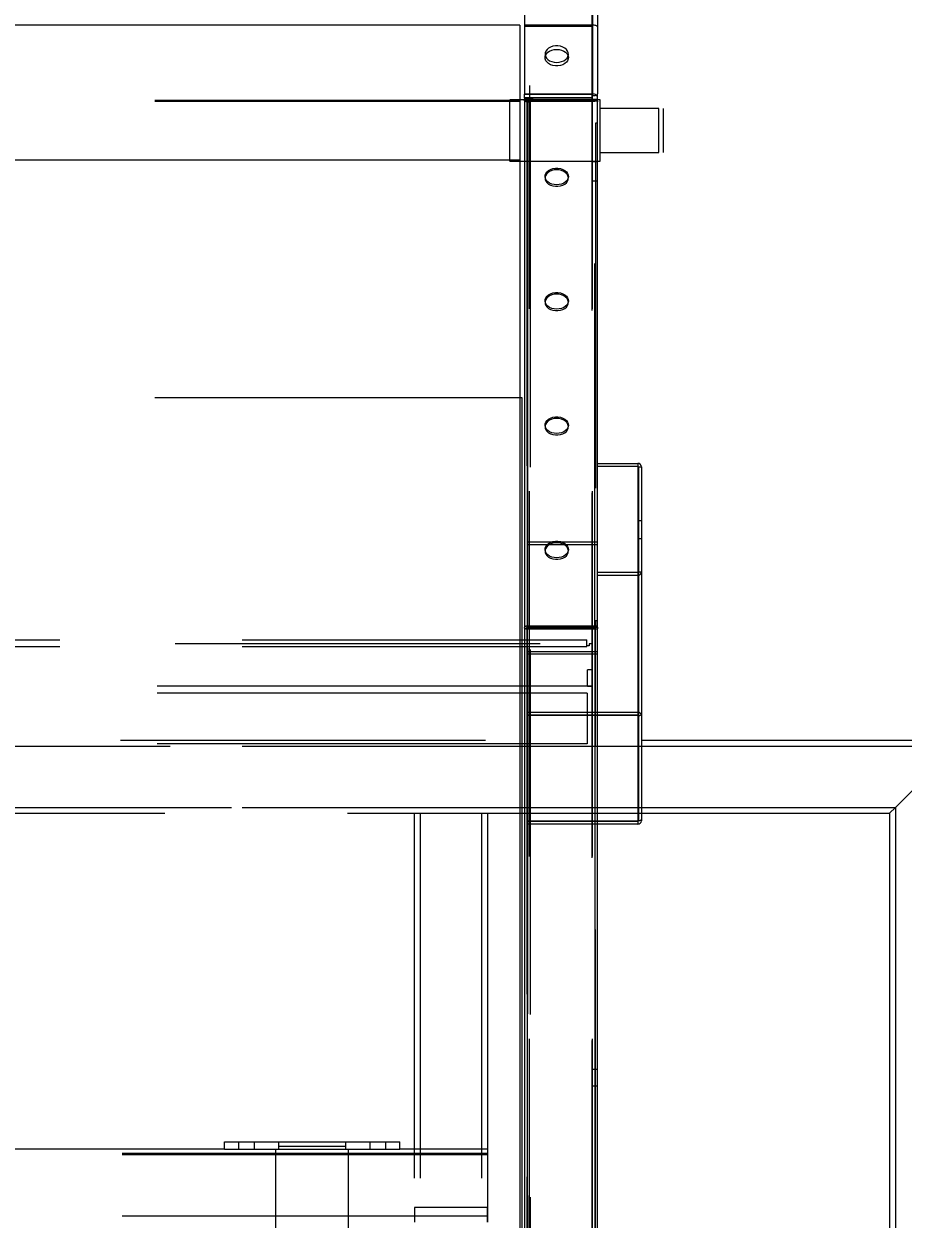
# Model space of a CAD drawing. Extents: x -2187 to 96136, y -11110 to 52208.
# Drawn here: x 49085 to 49687, y 17576 to 18395 of the extents above; entities that cross this region are included whole.
import ezdxf

# ---------------------------------------------------------------- set-up
doc = ezdxf.new("R2010")
doc.units = 0
doc.header["$LTSCALE"] = 1000
doc.header["$MEASUREMENT"] = 0
doc.linetypes.add('ACAD_ISO02W100', pattern=[15, 12, -3])
doc.linetypes.add('HIDDEN', pattern=[0.375, 0.25, -0.125])
doc.styles.add('HZHT', font='hztxt_e.shx', dxfattribs={"width": 1.5, "bigfont": 'hztxt.shx'})
doc.dimstyles.new('75', dxfattribs={"dimscale": 100, "dimtxt": 3, "dimasz": 1, "dimexe": 1, "dimexo": 1, "dimgap": 0.2, "dimtad": 1, "dimdec": 0, "dimrnd": 10, "dimzin": 0, "dimdsep": 46, "dimtxsty": 'HZHT', "dimblk1": 'ARCHTICK', "dimblk2": 'ARCHTICK', "dimsah": 1, "dimcen": 1, "dimdle": 0.5, "dimclrd": 1, "dimclre": 1, "dimadec": 0, "dimazin": 0, "dimtfac": 1, "dimtdec": 0, "dimtix": 1, "dimtmove": 2, "dimatfit": 3, "dimfxl": 0, "dimtolj": 1, "dimtzin": 0, "dimarcsym": 0})

# ---------------------------------------------------------------- blocks, each defined once
blk = doc.blocks.new('_ArchTick')
at = {"color": 0, "linetype": 'ByBlock', "const_width": 0.4}
blk.add_lwpolyline([(-0.5, -0.5), (0.5, 0.5)], dxfattribs=at)
blk = doc.blocks.new('*D128')
at = {"color": 1, "linetype": 'ACAD_ISO02W100', "lineweight": -2, "ltscale": 750}
for p, q in [((46340.1, 18544.5), (46340.1, 17223.45)), ((50290.1, 18544.5), (50290.1, 17223.45)), ((46290.1, 17323.45), (47159.52, 17323.45)), ((50340.1, 17323.45), (48409.52, 17323.45))]:
    blk.add_line(p, q, dxfattribs=at)
at = {"layer": 'Defpoints', "color": 0, "linetype": 'ACAD_ISO02W100', "ltscale": 750}
for p in [(46340.1, 18644.5), (50290.1, 18644.5), (50290.1, 17323.45)]:
    blk.add_point(p, dxfattribs=at)
at = {"color": 1, "linetype": 'ACAD_ISO02W100', "lineweight": -2, "ltscale": 750, "xscale": 100, "yscale": 100, "zscale": 100, "rotation": 180}
blk.add_blockref('_ArchTick', (46340.1, 17323.45), dxfattribs=at)
at = {"color": 1, "linetype": 'ACAD_ISO02W100', "lineweight": -2, "ltscale": 750, "xscale": 100, "yscale": 100, "zscale": 100}
blk.add_blockref('_ArchTick', (50290.1, 17323.45), dxfattribs=at)
at = {"color": 0, "linetype": 'ACAD_ISO02W100', "ltscale": 750, "insert": (47784.52, 17473.45), "char_height": 300, "attachment_point": 2, "style": 'HZHT'}
blk.add_mtext('\\A1;3950', dxfattribs=at)

msp = doc.modelspace()

# ---------------------------------------------------------------- linework, layer by layer
at = {"color": 7, "linetype": 'Continuous', "lineweight": 15}
for p, q in [((49427.429, 18436.654), (49427.429, 18347.077)), ((49473.629, 18436.654), (49473.629, 18347.077)), ((49477.429, 18433.977), (49477.429, 18347.077)), ((49424.283, 18394.035), (48484.283, 18394.035)), ((49477.429, 18343.343), (49477.429, 18346.914)), ((49427.96, 18343.035), (49424.283, 18343.035)), ((49427.429, 18342.221), (49427.429, 18342.596)), ((49427.429, 18342.221), (49427.429, 17981.266)), ((49429.329, 18343.343), (49429.329, 17982.849)), ((49477.429, 17982.849), (49477.429, 18343.343)), ((49479.283, 18343.035), (49477.429, 18343.035)), ((49479.283, 18342.899), (49479.283, 18343.035)), ((49479.283, 18301.035), (49479.283, 18342.899)), ((49519.283, 18337.035), (49479.283, 18337.035)), ((49479.283, 18307.035), (49519.283, 18307.035)), ((49424.283, 18301.586), (48484.283, 18301.586)), ((49424.283, 18301.035), (49427.429, 18301.035)), ((49477.429, 18301.035), (49479.283, 18301.035)), ((49505.029, 18094.007), (49505.029, 17923.598)), ((49507.429, 18091.706), (49507.429, 17921.978)), ((49427.429, 17981.266), (49427.429, 15274.109)), ((49428.929, 17982.759), (49428.929, 17981.266)), ((49428.929, 17981.266), (49428.929, 17980.464)), ((49429.329, 15273.863), (49429.329, 17980.396)), ((49475.529, 17980.396), (49475.529, 15273.863)), ((49477.429, 15274.787), (49477.429, 17980.936)), ((49505.029, 17921.297), (49505.029, 17849.193)), ((49507.429, 17921.297), (49507.429, 17849.875)), ((49507.429, 17904.418), (49727.429, 17904.418)), ((49425.729, 17854.418), (49427.429, 17854.418)), ((49507.429, 17854.418), (49677.429, 17854.418)), ((49677.429, 17854.418), (49677.429, 16904.418)), ((49681.429, 17858.418), (49681.429, 14490.418))]:
    msp.add_line(p, q, dxfattribs=at)
at = {"color": 144, "linetype": 'HIDDEN', "lineweight": 0}
for p, q in [((49473.629, 18436.654), (49473.629, 18393.152)), ((49473.629, 18394.118), (49427.429, 18394.118)), ((49473.629, 18393.152), (49427.429, 18393.152)), ((49473.629, 18346.801), (49473.629, 18393.152)), ((49430.829, 18352.878), (49430.829, 18344.113)), ((49427.429, 18344.681), (49473.629, 18344.681)), ((49474.029, 15949.865), (49474.029, 18345.841)), ((49424.283, 18341.916), (48484.283, 18341.916)), ((49417.283, 18342.899), (49417.283, 18343.035)), ((49417.283, 18301.035), (49417.283, 18342.899)), ((49475.529, 18342.467), (49429.329, 18342.467)), ((49429.329, 18342.286), (49477.429, 18342.286)), ((49429.329, 18342.041), (49475.529, 18342.041)), ((49430.829, 18343.343), (49430.829, 18342.596)), ((49430.829, 15949.865), (49430.829, 18342.596)), ((49432.929, 18342.483), (49431.229, 18342.483)), ((49431.229, 18342.483), (49431.229, 18341.517)), ((49431.229, 18341.517), (49431.229, 15948.786)), ((49432.929, 18343.343), (49432.929, 18342.483)), ((49473.629, 15948.786), (49473.629, 18343.343)), ((49475.529, 17980.822), (49475.529, 18342.041)), ((49477.429, 18327.076), (49475.929, 18327.076)), ((49475.929, 18327.076), (49475.929, 17986.076)), ((49424.283, 18138.945), (48484.283, 18138.945)), ((49477.429, 18092.089), (49505.029, 18092.089)), ((49505.029, 18092.089), (49505.029, 17923.598)), ((49505.429, 18091.706), (49505.429, 17923.566)), ((49505.429, 18091.706), (49507.429, 18091.706)), ((49477.429, 18040.044), (49428.929, 18040.044)), ((49477.429, 18038.126), (49428.929, 18038.126)), ((49505.029, 18019.219), (49477.429, 18019.219)), ((49505.029, 18017.301), (49477.429, 18017.301)), ((49507.429, 18019.603), (49505.429, 18019.603)), ((49475.929, 17986.076), (49475.929, 17981.792)), ((49477.429, 17986.076), (49475.929, 17986.076)), ((49475.529, 17980.396), (49475.529, 15274.289)), ((49475.929, 15274.787), (49475.929, 17980.408)), ((48438.029, 17970.584), (49470.029, 17970.584)), ((48484.129, 17973.148), (49425.729, 17973.148)), ((48484.129, 17968.547), (49425.729, 17968.547)), ((49427.429, 17973.148), (49470.029, 17973.148)), ((49427.429, 17968.547), (49470.029, 17968.547)), ((49470.029, 17968.547), (49470.029, 17973.148)), ((49471.729, 17968.954), (49470.029, 17968.954)), ((49471.729, 17970.392), (49471.729, 17968.954)), ((49474.029, 17970.392), (49471.729, 17970.392)), ((49428.929, 17965.256), (49477.429, 17965.256)), ((49477.429, 17963.338), (49428.929, 17963.338)), ((49470.629, 17952.301), (49470.629, 17952.528)), ((49470.629, 17941.528), (49470.629, 17952.301)), ((49425.729, 17941.435), (48484.129, 17941.435)), ((49425.729, 17936.713), (48484.129, 17936.713)), ((49474.029, 17941.435), (49427.429, 17941.435)), ((49470.229, 17936.713), (49427.429, 17936.713)), ((49470.229, 17936.713), (49470.229, 17901.949)), ((49428.929, 17923.598), (49477.429, 17923.598)), ((49428.929, 17921.68), (49477.429, 17921.68)), ((49477.429, 17921.297), (49429.429, 17921.297)), ((49429.429, 17921.297), (49429.429, 17849.193)), ((49505.029, 17921.297), (49505.029, 17849.193)), ((49505.429, 17921.306), (49505.429, 17849.875)), ((49425.729, 17901.949), (48484.129, 17901.949)), ((49470.229, 17901.949), (49427.429, 17901.949)), ((49351.929, 17854.418), (49355.929, 17854.418)), ((49355.929, 17854.418), (49397.929, 17854.418)), ((49397.929, 17854.418), (49401.929, 17854.418)), ((49477.429, 17848.81), (49428.929, 17848.81)), ((49477.429, 17846.892), (49428.929, 17846.892)), ((49429.429, 17849.193), (49477.429, 17849.193)), ((49221.929, 17624.418), (49221.929, 17629.418)), ((49258.929, 17626.418), (49281.929, 17626.418)), ((49281.929, 17626.418), (49304.929, 17626.418)), ((49341.929, 17624.418), (49341.929, 17629.418)), ((49401.929, 17621.418), (48556.129, 17621.418)), ((49401.929, 17620.418), (48556.129, 17620.418)), ((49402.129, 17574.418), (49402.129, 17584.418))]:
    msp.add_line(p, q, dxfattribs=at)
at = {"color": 7, "linetype": 'HIDDEN', "lineweight": 0}
for p, q in [((49473.629, 18347.077), (49473.629, 18434.259)), ((49474.029, 18433.977), (49474.029, 18347.077)), ((49424.283, 18342.484), (48484.283, 18342.484)), ((49424.283, 18343.035), (49417.283, 18343.035)), ((49477.429, 18343.035), (49427.96, 18343.035)), ((49428.929, 18342.221), (49428.929, 17982.759)), ((49429.329, 18342.467), (49429.329, 15401.67)), ((49429.329, 17982.849), (49429.329, 18342.286)), ((49429.329, 18342.041), (49429.329, 15401.244)), ((49475.529, 18342.041), (49475.529, 18342.467)), ((49417.283, 18301.035), (49424.283, 18301.035)), ((49427.429, 18301.035), (49477.429, 18301.035)), ((49477.429, 18300.531), (49474.029, 18300.531)), ((49441.429, 18290.48), (49441.429, 18289.423)), ((49457.429, 18289.423), (49457.429, 18290.48)), ((49474.029, 18287.531), (49477.429, 18287.531)), ((49507.429, 18054.554), (49505.429, 18054.554)), ((49505.429, 18042.554), (49507.429, 18042.554)), ((49441.429, 18035.034), (49441.429, 18033.977)), ((49457.429, 18033.977), (49457.429, 18035.034)), ((49428.929, 17980.464), (49428.929, 15274.109)), ((49429.329, 15274.289), (49429.329, 17980.396)), ((49474.029, 17952.528), (49470.629, 17952.528)), ((49470.629, 17941.528), (49474.029, 17941.528)), ((48400.629, 17904.418), (49507.429, 17904.418)), ((48184.629, 17900.418), (49723.429, 17900.418)), ((48484.129, 17900.418), (49425.729, 17900.418)), ((49427.429, 17900.418), (49507.429, 17900.418)), ((48226.629, 17858.418), (49681.429, 17858.418)), ((48484.129, 17858.418), (49425.729, 17858.418)), ((48556.129, 17854.418), (49351.929, 17854.418)), ((49351.929, 17854.418), (49351.929, 17574.418)), ((49355.929, 17854.418), (49355.929, 14494.418)), ((49397.929, 17854.418), (49397.929, 14494.418)), ((49401.929, 17854.418), (49425.729, 17854.418)), ((49401.929, 17854.418), (49401.929, 17624.418)), ((49427.429, 17858.418), (49507.429, 17858.418)), ((49427.429, 17854.418), (49507.429, 17854.418)), ((49681.429, 17858.418), (49681.429, 14490.418)), ((49477.429, 17678.783), (49474.029, 17678.783)), ((49474.029, 17667.783), (49477.429, 17667.783)), ((49221.929, 17624.418), (48556.129, 17624.418)), ((49221.929, 17629.418), (49341.929, 17629.418)), ((49221.929, 17624.418), (49341.929, 17624.418)), ((49231.429, 17629.418), (49231.429, 17624.418)), ((49242.429, 17624.418), (49242.429, 17629.418)), ((49256.929, 17624.418), (49256.929, 17558.418)), ((49258.929, 17629.418), (49258.929, 17624.418)), ((49304.929, 17624.418), (49304.929, 17629.418)), ((49306.929, 17558.418), (49306.929, 17624.418)), ((49321.429, 17629.418), (49321.429, 17624.418)), ((49332.429, 17624.418), (49332.429, 17629.418)), ((49401.929, 17624.418), (49341.929, 17624.418)), ((49401.929, 17624.418), (49401.929, 17620.418)), ((49401.929, 17620.418), (48556.129, 17620.418)), ((49401.929, 17620.418), (49401.929, 17578.418)), ((49352.129, 17584.418), (49352.129, 17574.418)), ((49402.129, 17584.418), (49352.129, 17584.418)), ((49401.929, 17578.418), (48556.129, 17578.418)), ((49401.929, 17578.418), (49401.929, 17574.418))]:
    msp.add_line(p, q, dxfattribs=at)
at = {"color": 144, "linetype": 'Continuous', "lineweight": 0}
for p, q in [((49424.283, 18394.035), (49424.283, 18301.586)), ((49427.429, 18347.077), (49473.629, 18347.077)), ((49427.429, 18347.077), (49427.429, 18346.801)), ((49427.429, 18346.801), (49473.629, 18346.801)), ((49427.429, 18344.113), (49427.429, 18346.801)), ((49473.629, 18345.835), (49473.629, 18346.801)), ((49473.629, 18343.343), (49473.629, 18345.835)), ((49474.029, 18346.914), (49474.029, 18347.077)), ((49474.029, 18345.841), (49474.029, 18346.914)), ((49477.429, 18346.914), (49477.429, 18347.077)), ((49427.429, 18344.113), (49427.429, 18342.596)), ((49427.429, 18344.113), (49432.929, 18344.113)), ((49429.329, 18343.343), (49477.429, 18343.343)), ((49430.829, 18344.113), (49430.829, 18343.343)), ((49432.929, 18344.113), (49432.929, 18343.343)), ((49519.283, 18336.938), (49519.283, 18337.035)), ((49519.283, 18307.035), (49519.283, 18336.938)), ((49522.583, 18336.938), (49522.583, 18337.035)), ((49522.583, 18307.035), (49522.583, 18336.938)), ((49424.283, 18301.586), (49424.283, 14058.981)), ((49425.729, 18138.945), (49424.283, 18138.945)), ((49425.729, 15956.096), (49425.729, 18138.945)), ((49477.429, 18094.007), (49505.029, 18094.007)), ((49429.329, 17982.849), (49477.429, 17982.849)), ((49429.329, 17981.792), (49477.429, 17981.792)), ((49429.329, 17980.822), (49475.529, 17980.822)), ((49475.529, 17980.396), (49429.329, 17980.396)), ((49475.529, 17980.822), (49475.529, 17980.396)), ((49475.929, 17981.792), (49475.929, 17980.936)), ((49475.929, 17980.408), (49475.929, 17980.936)), ((49477.429, 17981.792), (49477.429, 17982.849)), ((49477.429, 17981.792), (49477.429, 17980.936)), ((49425.729, 17973.148), (49427.429, 17973.148)), ((49425.729, 17968.547), (49427.429, 17968.547)), ((49427.429, 17941.435), (49425.729, 17941.435)), ((49427.429, 17936.713), (49425.729, 17936.713)), ((49477.429, 17923.598), (49505.029, 17923.598)), ((49477.429, 17921.68), (49505.029, 17921.68)), ((49505.029, 17921.297), (49477.429, 17921.297)), ((49505.029, 17923.598), (49505.029, 17921.68)), ((49505.029, 17921.68), (49505.029, 17921.297)), ((49505.429, 17923.566), (49505.429, 17921.978)), ((49505.429, 17921.978), (49505.429, 17921.306)), ((49507.429, 17921.978), (49507.429, 17921.297)), ((49427.429, 17901.949), (49425.729, 17901.949)), ((49681.429, 17858.418), (49723.429, 17900.418)), ((49677.429, 17854.418), (49681.429, 17858.418)), ((49681.429, 17858.418), (49677.429, 17854.418)), ((49477.429, 17849.193), (49505.029, 17849.193)), ((49505.029, 17848.81), (49477.429, 17848.81)), ((49505.029, 17846.892), (49477.429, 17846.892)), ((49505.029, 17849.193), (49505.029, 17848.81)), ((49507.429, 17849.875), (49507.429, 17849.193))]:
    msp.add_line(p, q, dxfattribs=at)
at = {"color": 8, "linetype": 'Continuous', "lineweight": 15}
for p, q in [((49473.629, 18346.801), (49473.629, 18347.077)), ((49429.329, 17981.792), (49429.329, 17982.849)), ((49429.329, 17980.396), (49429.329, 17980.822)), ((49425.729, 17900.418), (49427.429, 17900.418)), ((49507.429, 17900.418), (49723.429, 17900.418)), ((49425.729, 17858.418), (49427.429, 17858.418)), ((49507.429, 17858.418), (49681.429, 17858.418)), ((49505.029, 17848.81), (49505.029, 17846.892))]:
    msp.add_line(p, q, dxfattribs=at)
at = {"color": 7, "linetype": 'HIDDEN', "lineweight": 0, "flags": 128}
for points in [[(49477.429, 18393.038), (49477.356, 18393.249), (49477.14, 18393.451), (49476.789, 18393.638), (49476.316, 18393.801), (49475.741, 18393.936), (49475.084, 18394.035), (49474.371, 18394.097), (49473.629, 18394.118)], [(49441.464, 18289.951), (49441.441, 18289.73), (49441.535, 18288.504), (49441.998, 18287.322), (49442.808, 18286.237), (49443.928, 18285.302), (49445.305, 18284.559), (49446.875, 18284.043), (49448.565, 18283.78), (49450.294, 18283.78), (49451.984, 18284.043), (49453.554, 18284.559), (49454.931, 18285.302), (49456.051, 18286.237), (49456.861, 18287.322), (49457.324, 18288.504), (49457.418, 18289.73), (49457.395, 18289.951)], [(49441.464, 18034.501), (49441.441, 18034.285), (49441.535, 18033.059), (49441.998, 18031.876), (49442.808, 18030.792), (49443.928, 18029.856), (49445.305, 18029.113), (49446.875, 18028.598), (49448.565, 18028.334), (49450.294, 18028.334), (49451.984, 18028.598), (49453.554, 18029.113), (49454.931, 18029.856), (49456.051, 18030.792), (49456.861, 18031.876), (49457.324, 18033.059), (49457.418, 18034.285), (49457.395, 18034.501)]]:
    msp.add_lwpolyline(points, dxfattribs=at)
at = {"color": 144, "linetype": 'Continuous', "lineweight": 0, "flags": 128}
for points in [[(49449.429, 18368.616), (49451.149, 18368.749), (49452.789, 18369.14), (49454.271, 18369.773), (49455.527, 18370.617), (49456.498, 18371.633), (49457.138, 18372.774), (49457.418, 18373.985), (49457.324, 18375.211), (49456.861, 18376.394), (49456.051, 18377.478), (49454.931, 18378.414), (49453.554, 18379.156), (49451.984, 18379.672), (49450.294, 18379.936), (49448.565, 18379.936), (49446.875, 18379.672), (49445.305, 18379.156), (49443.928, 18378.414), (49442.808, 18377.478), (49441.998, 18376.394), (49441.535, 18375.211), (49441.441, 18373.985), (49441.721, 18372.774), (49442.361, 18371.633), (49443.332, 18370.617), (49444.588, 18369.773), (49446.07, 18369.14), (49447.71, 18368.749), (49449.429, 18368.616)], [(49441.61, 18373.094), (49441.721, 18373.415), (49442.361, 18374.556), (49443.332, 18375.572), (49444.588, 18376.416), (49446.07, 18377.049), (49447.71, 18377.44), (49449.429, 18377.573)], [(49449.429, 18377.573), (49451.149, 18377.44), (49452.789, 18377.049), (49454.271, 18376.416), (49455.527, 18375.572), (49456.498, 18374.556), (49457.138, 18373.415), (49457.249, 18373.094)], [(49473.629, 18345.835), (49474.371, 18345.856), (49475.084, 18345.917), (49475.741, 18346.017), (49476.316, 18346.151), (49476.789, 18346.315), (49477.14, 18346.501), (49477.356, 18346.704), (49477.429, 18346.914)], [(49427.429, 18342.596), (49427.502, 18342.386), (49427.525, 18342.356)], [(49449.429, 18199.655), (49447.71, 18199.787), (49446.07, 18200.179), (49444.588, 18200.812), (49443.332, 18201.656), (49442.361, 18202.672), (49441.721, 18203.813), (49441.441, 18205.024), (49441.535, 18206.25), (49441.998, 18207.432), (49442.808, 18208.517), (49443.928, 18209.452), (49445.305, 18210.195), (49446.875, 18210.711), (49448.565, 18210.975), (49450.294, 18210.975), (49451.984, 18210.711), (49453.554, 18210.195), (49454.931, 18209.452), (49456.051, 18208.517), (49456.861, 18207.432), (49457.324, 18206.25), (49457.418, 18205.024), (49457.138, 18203.813), (49456.498, 18202.672), (49455.527, 18201.656), (49454.271, 18200.812), (49452.789, 18200.179), (49451.149, 18199.787), (49449.429, 18199.655)], [(49449.429, 18209.951), (49447.71, 18209.818), (49446.07, 18209.426), (49444.588, 18208.793), (49443.332, 18207.949), (49442.361, 18206.933), (49441.721, 18205.793), (49441.465, 18204.808)], [(49457.394, 18204.808), (49457.138, 18205.793), (49456.498, 18206.933), (49455.527, 18207.949), (49454.271, 18208.793), (49452.789, 18209.426), (49451.149, 18209.818), (49449.429, 18209.951)], [(49449.429, 18114.506), (49447.71, 18114.639), (49446.07, 18115.031), (49444.588, 18115.664), (49443.332, 18116.508), (49442.361, 18117.524), (49441.721, 18118.664), (49441.441, 18119.876), (49441.535, 18121.101), (49441.998, 18122.284), (49442.808, 18123.368), (49443.928, 18124.304), (49445.305, 18125.047), (49446.875, 18125.562), (49448.565, 18125.826), (49450.294, 18125.826), (49451.984, 18125.562), (49453.554, 18125.047), (49454.931, 18124.304), (49456.051, 18123.368), (49456.861, 18122.284), (49457.324, 18121.101), (49457.418, 18119.876), (49457.138, 18118.664), (49456.498, 18117.524), (49455.527, 18116.508), (49454.271, 18115.664), (49452.789, 18115.031), (49451.149, 18114.639), (49449.429, 18114.506)], [(49449.429, 18124.802), (49447.71, 18124.67), (49446.07, 18124.278), (49444.588, 18123.645), (49443.332, 18122.801), (49442.361, 18121.785), (49441.721, 18120.645), (49441.464, 18119.654)], [(49457.395, 18119.654), (49457.138, 18120.645), (49456.498, 18121.785), (49455.527, 18122.801), (49454.271, 18123.645), (49452.789, 18124.278), (49451.149, 18124.67), (49449.429, 18124.802)], [(49477.429, 17980.936), (49477.393, 17980.831), (49477.285, 17980.729), (49477.109, 17980.636), (49476.873, 17980.554), (49476.585, 17980.487), (49476.257, 17980.437), (49475.9, 17980.407), (49475.529, 17980.396)], [(49507.429, 17849.875), (49507.393, 17849.756), (49507.283, 17849.641), (49507.105, 17849.533), (49506.863, 17849.435), (49506.564, 17849.351), (49506.218, 17849.283), (49505.836, 17849.233), (49505.429, 17849.203)]]:
    msp.add_lwpolyline(points, dxfattribs=at)
at = {"color": 144, "linetype": 'HIDDEN', "lineweight": 0, "flags": 128}
for points in [[(49457.249, 18373.094), (49457.418, 18372.204), (49457.324, 18370.978), (49456.861, 18369.796), (49456.051, 18368.711), (49454.931, 18367.775), (49453.554, 18367.033), (49451.984, 18366.517), (49450.294, 18366.253), (49448.565, 18366.253), (49446.875, 18366.517), (49445.305, 18367.033), (49443.928, 18367.775), (49442.808, 18368.711), (49441.998, 18369.796), (49441.535, 18370.978), (49441.441, 18372.204), (49441.61, 18373.094)], [(49441.465, 18204.808), (49441.441, 18204.582), (49441.535, 18203.356), (49441.998, 18202.173), (49442.808, 18201.089), (49443.928, 18200.153), (49445.305, 18199.41), (49446.875, 18198.895), (49448.565, 18198.631), (49450.294, 18198.631), (49451.984, 18198.895), (49453.554, 18199.41), (49454.931, 18200.153), (49456.051, 18201.089), (49456.861, 18202.173), (49457.324, 18203.356), (49457.418, 18204.582), (49457.394, 18204.808)], [(49441.464, 18119.654), (49441.441, 18119.433), (49441.535, 18118.208), (49441.998, 18117.025), (49442.808, 18115.94), (49443.928, 18115.005), (49445.305, 18114.262), (49446.875, 18113.746), (49448.565, 18113.483), (49450.294, 18113.483), (49451.984, 18113.746), (49453.554, 18114.262), (49454.931, 18115.005), (49456.051, 18115.94), (49456.861, 18117.025), (49457.324, 18118.208), (49457.418, 18119.433), (49457.395, 18119.654)], [(49507.366, 17921.822), (49507.393, 17921.859), (49507.429, 17921.978)]]:
    msp.add_lwpolyline(points, dxfattribs=at)
at = {"color": 7, "linetype": 'Continuous', "lineweight": 15, "flags": 128}
for points in [[(49449.429, 18284.803), (49447.71, 18284.936), (49446.07, 18285.328), (49444.588, 18285.961), (49443.332, 18286.805), (49442.361, 18287.821), (49441.721, 18288.961), (49441.441, 18290.172), (49441.535, 18291.398), (49441.998, 18292.581), (49442.808, 18293.665), (49443.928, 18294.601), (49445.305, 18295.344), (49446.875, 18295.859), (49448.565, 18296.123), (49450.294, 18296.123), (49451.984, 18295.859), (49453.554, 18295.344), (49454.931, 18294.601), (49456.051, 18293.665), (49456.861, 18292.581), (49457.324, 18291.398), (49457.418, 18290.172), (49457.138, 18288.961), (49456.498, 18287.821), (49455.527, 18286.805), (49454.271, 18285.961), (49452.789, 18285.328), (49451.149, 18284.936), (49449.429, 18284.803)], [(49449.429, 18295.099), (49447.71, 18294.967), (49446.07, 18294.575), (49444.588, 18293.942), (49443.332, 18293.098), (49442.361, 18292.082), (49441.721, 18290.941), (49441.464, 18289.951)], [(49457.395, 18289.951), (49457.138, 18290.941), (49456.498, 18292.082), (49455.527, 18293.098), (49454.271, 18293.942), (49452.789, 18294.575), (49451.149, 18294.967), (49449.429, 18295.099)], [(49449.429, 18029.358), (49447.71, 18029.49), (49446.07, 18029.882), (49444.588, 18030.515), (49443.332, 18031.359), (49442.361, 18032.375), (49441.721, 18033.516), (49441.441, 18034.727), (49441.535, 18035.953), (49441.998, 18037.135), (49442.808, 18038.22), (49443.928, 18039.156), (49445.305, 18039.898), (49446.875, 18040.414), (49448.565, 18040.678), (49450.294, 18040.678), (49451.984, 18040.414), (49453.554, 18039.898), (49454.931, 18039.156), (49456.051, 18038.22), (49456.861, 18037.135), (49457.324, 18035.953), (49457.418, 18034.727), (49457.138, 18033.516), (49456.498, 18032.375), (49455.527, 18031.359), (49454.271, 18030.515), (49452.789, 18029.882), (49451.149, 18029.49), (49449.429, 18029.358)], [(49449.429, 18039.654), (49447.71, 18039.521), (49446.07, 18039.129), (49444.588, 18038.496), (49443.332, 18037.652), (49442.361, 18036.636), (49441.721, 18035.496), (49441.464, 18034.501)], [(49457.395, 18034.501), (49457.138, 18035.496), (49456.498, 18036.636), (49455.527, 18037.652), (49454.271, 18038.496), (49452.789, 18039.129), (49451.149, 18039.521), (49449.429, 18039.654)]]:
    msp.add_lwpolyline(points, dxfattribs=at)
at = {"color": 144, "linetype": 'Continuous', "lineweight": 0}
for centre, radius, start, end in [((49473.63, 18341.698), 5.379, 85.738021, 90.002361), ((49473.783, 18342.568), 4.501, 53.626255, 86.859711), ((49505.078, 18091.655), 2.352, 1.229675, 91.179029), ((49505.078, 17921.246), 2.352, 1.229675, 91.179029), ((49505.031, 17929.65), 8.353, 269.993001, 272.737729), ((49505.696, 17924.195), 2.902, 264.725834, 305.133451), ((49505.031, 17857.546), 8.353, 269.993001, 272.737729), ((49505.078, 17849.244), 2.352, 268.820971, 358.770325)]:
    msp.add_arc(centre, radius, start, end, dxfattribs=at)
at = {"color": 144, "linetype": 'HIDDEN', "lineweight": 0}
for centre, radius, start, end in [((49473.68, 18344.328), 0.357, 11.549856, 98.110476), ((49475.033, 18344.256), 2.4, 3.429619, 53.760385), ((49430.692, 18347.743), 6.249, 239.548962, 274.933342), ((49505.078, 18019.653), 2.352, 268.820971, 358.770325)]:
    msp.add_arc(centre, radius, start, end, dxfattribs=at)
at = {"color": 144, "linetype": 'Continuous', "lineweight": 0}
for points, knots in [([(49429.329, 18343.343), (49429.081, 18343.361), (49428.832, 18343.344), (49428.373, 18343.246), (49428.162, 18343.165), (49427.81, 18342.953), (49427.669, 18342.823), (49427.479, 18342.535), (49427.429, 18342.378), (49427.429, 18342.221)], [0, 0, 0, 0, 0.25, 0.25, 0.5, 0.5, 0.75, 0.75, 1, 1, 1, 1]), ([(49427.429, 17981.266), (49427.429, 17981.461), (49427.479, 17981.657), (49427.669, 17982.021), (49427.81, 17982.19), (49428.162, 17982.479), (49428.373, 17982.598), (49428.832, 17982.773), (49429.081, 17982.828), (49429.329, 17982.849)], [0, 0, 0, 0, 0.25, 0.25, 0.5, 0.5, 0.75, 0.75, 1, 1, 1, 1]), ([(49429.329, 17980.396), (49429.081, 17980.424), (49428.832, 17980.465), (49428.373, 17980.574), (49428.162, 17980.642), (49427.81, 17980.797), (49427.669, 17980.884), (49427.479, 17981.07), (49427.429, 17981.168), (49427.429, 17981.266)], [0, 0, 0, 0, 0.25, 0.25, 0.5, 0.5, 0.75, 0.75, 1, 1, 1, 1]), ([(49428.929, 17981.266), (49428.929, 17981.38), (49428.973, 17981.494), (49429.121, 17981.68), (49429.225, 17981.751), (49429.329, 17981.792)], [0, 0, 0, 0, 0.5, 0.5, 1, 1, 1, 1]), ([(49429.329, 17980.822), (49429.225, 17980.877), (49429.121, 17980.944), (49428.973, 17981.096), (49428.929, 17981.181), (49428.929, 17981.266)], [0, 0, 0, 0, 0.5, 0.5, 1, 1, 1, 1])]:
    msp.add_open_spline(points, degree=3, knots=knots, dxfattribs=at)
at = {"color": 144, "linetype": 'HIDDEN', "lineweight": 0}
for points, knots in [([(49427.429, 18342.221), (49427.429, 18342.267), (49427.479, 18342.313), (49427.669, 18342.395), (49427.81, 18342.43), (49428.162, 18342.481), (49428.373, 18342.497), (49428.832, 18342.502), (49429.081, 18342.492), (49429.329, 18342.467)], [0, 0, 0, 0, 0.25, 0.25, 0.5, 0.5, 0.75, 0.75, 1, 1, 1, 1]), ([(49429.329, 18342.286), (49429.225, 18342.322), (49429.121, 18342.328), (49428.973, 18342.296), (49428.929, 18342.259), (49428.929, 18342.221)], [0, 0, 0, 0, 0.5, 0.5, 1, 1, 1, 1]), ([(49428.929, 18342.221), (49428.929, 18342.202), (49428.973, 18342.183), (49429.121, 18342.127), (49429.225, 18342.09), (49429.329, 18342.041)], [0, 0, 0, 0, 0.5, 0.5, 1, 1, 1, 1]), ([(49475.529, 18342.467), (49475.778, 18342.45), (49476.027, 18342.418), (49476.486, 18342.329), (49476.697, 18342.272), (49477.049, 18342.137), (49477.19, 18342.06), (49477.38, 18341.894), (49477.429, 18341.806), (49477.429, 18341.718)], [0, 0, 0, 0, 0.25, 0.25, 0.5, 0.5, 0.75, 0.75, 1, 1, 1, 1])]:
    msp.add_open_spline(points, degree=3, knots=knots, dxfattribs=at)

# ---------------------------------------------------------------- dimensions: what is measured, and where the dimension line sits
at = {"color": 1, "linetype": 'ACAD_ISO02W100', "ltscale": 750}
dim = msp.add_linear_dim(base=(50290.097, 17323.451), p1=(46340.097, 18644.501), p2=(50290.097, 18644.501), angle=180, dimstyle='75', override={"dimfxl": 3.25}, dxfattribs=at)
dim.commit()
dim.dimension.update_dxf_attribs({"geometry": '*D128', "text_midpoint": (47784.523, 17323.451), "dimtype": 160})

doc.saveas('drawing.dxf')
